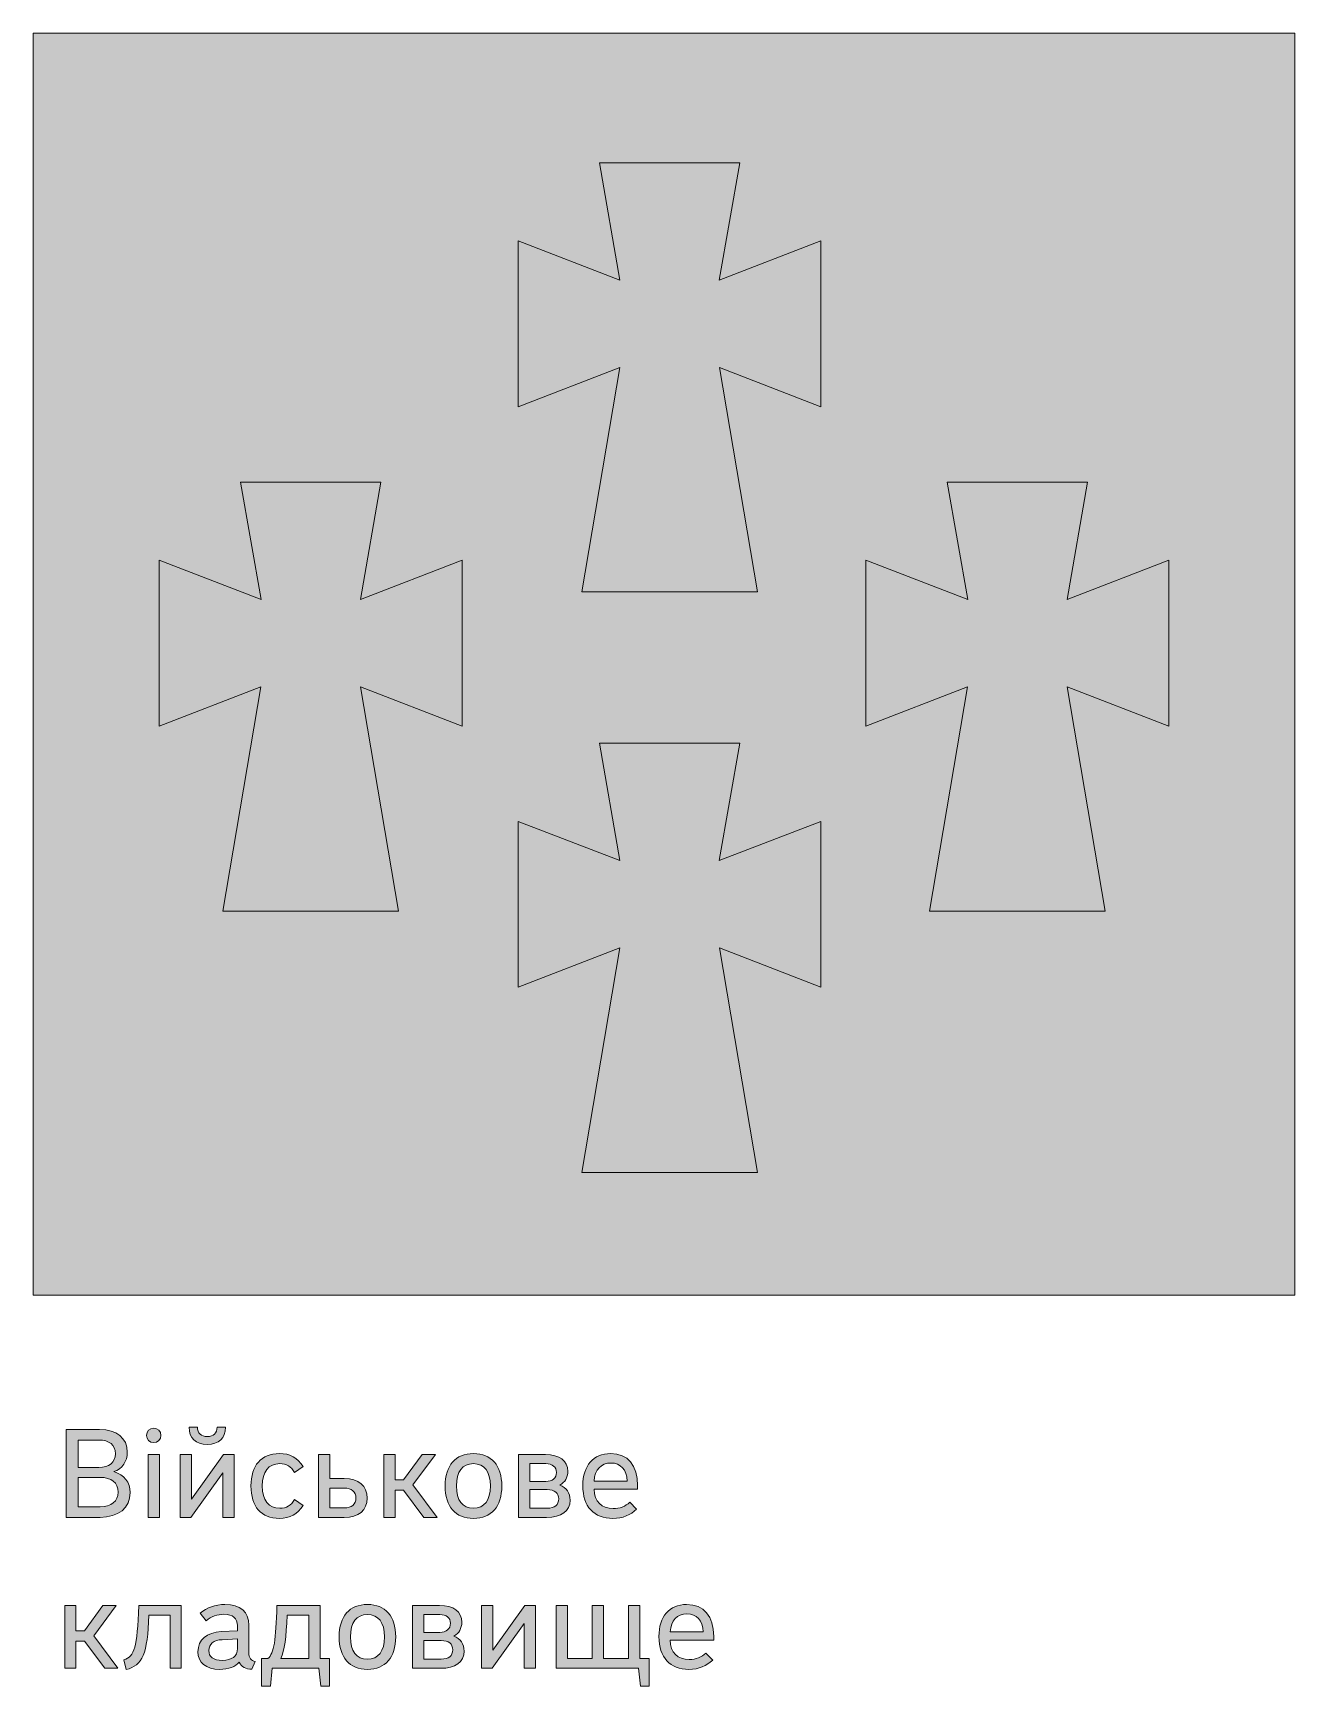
# Model space of a CAD drawing. Header units: millimetres. Extents: x -1334 to 1514, y -1037 to 10.
# Drawn here: x -986.3 to -886.3, y -293 to -162 of the extents above; entities that cross this region are included whole.
import ezdxf

# ---------------------------------------------------------------- set-up
doc = ezdxf.new("R2010")
doc.units = ezdxf.units.MM
doc.header["$MEASUREMENT"] = 0
doc.layers.add('bg', color=7, linetype='Continuous', lineweight=0)
doc.layers.add('icons', color=7, linetype='Continuous', lineweight=0)

# ---------------------------------------------------------------- blocks, each defined once
blk = doc.blocks.new('Block_20')
at = {"layer": 'icons', "true_color": 0x231f20, "transparency": 33554687}
h = blk.add_hatch(color=250, dxfattribs=at)
h.dxf.hatch_style = 2
edge = h.paths.add_edge_path()
edge.add_spline(control_points=[(-980.99, -276.45), (-980.99, -276.45), (-982.73, -276.45), (-982.73, -276.45), (-982.73, -276.45), (-982.73, -278.78), (-982.73, -278.78), (-982.73, -278.78), (-980.99, -278.78), (-980.99, -278.78), (-980.09, -278.78), (-979.56, -278.35), (-979.56, -277.61), (-979.56, -276.87), (-980.09, -276.45), (-980.99, -276.45)], knot_values=[0, 0, 0, 0, 1, 1, 1, 2, 2, 2, 3, 3, 3, 4, 4, 4, 5, 5, 5, 5], degree=3, periodic=0)
edge = h.paths.add_edge_path()
edge.add_spline(control_points=[(-981.09, -273.49), (-981.09, -273.49), (-982.73, -273.49), (-982.73, -273.49), (-982.73, -273.49), (-982.73, -275.66), (-982.73, -275.66), (-982.73, -275.66), (-981.09, -275.66), (-981.09, -275.66), (-980.26, -275.66), (-979.77, -275.26), (-979.77, -274.57), (-979.77, -273.88), (-980.26, -273.49), (-981.09, -273.49)], knot_values=[0, 0, 0, 0, 1, 1, 1, 2, 2, 2, 3, 3, 3, 4, 4, 4, 5, 5, 5, 5], degree=3, periodic=0)
edge = h.paths.add_edge_path()
edge.add_spline(control_points=[(-983.67, -279.62), (-983.67, -279.62), (-983.67, -272.65), (-983.67, -272.65), (-983.67, -272.65), (-981.02, -272.65), (-981.02, -272.65), (-979.68, -272.65), (-978.83, -273.34), (-978.83, -274.44), (-978.83, -275.19), (-979.23, -275.77), (-979.89, -275.99), (-979.07, -276.25), (-978.6, -276.84), (-978.6, -277.66), (-978.6, -278.86), (-979.53, -279.62), (-980.99, -279.62), (-980.99, -279.62), (-983.67, -279.62), (-983.67, -279.62)], knot_values=[0, 0, 0, 0, 1, 1, 1, 2, 2, 2, 3, 3, 3, 4, 4, 4, 5, 5, 5, 6, 6, 6, 7, 7, 7, 7], degree=3, periodic=0)
h = blk.add_hatch(color=250, dxfattribs=at)
h.dxf.hatch_style = 2
edge = h.paths.add_edge_path()
edge.add_spline(control_points=[(-976.28, -279.62), (-976.28, -279.62), (-977.18, -279.62), (-977.18, -279.62), (-977.18, -279.62), (-977.18, -274.64), (-977.18, -274.64), (-977.18, -274.64), (-976.28, -274.64), (-976.28, -274.64), (-976.28, -274.64), (-976.28, -279.62), (-976.28, -279.62)], knot_values=[0, 0, 0, 0, 1, 1, 1, 2, 2, 2, 3, 3, 3, 4, 4, 4, 4], degree=3, periodic=0)
edge = h.paths.add_edge_path()
edge.add_spline(control_points=[(-976.73, -272.55), (-976.4, -272.55), (-976.16, -272.79), (-976.16, -273.12), (-976.16, -273.44), (-976.4, -273.69), (-976.73, -273.69), (-977.06, -273.69), (-977.31, -273.44), (-977.31, -273.12), (-977.31, -272.79), (-977.06, -272.55), (-976.73, -272.55)], knot_values=[0, 0, 0, 0, 1, 1, 1, 2, 2, 2, 3, 3, 3, 4, 4, 4, 4], degree=3, periodic=0)
h = blk.add_hatch(color=250, dxfattribs=at)
h.dxf.hatch_style = 2
edge = h.paths.add_edge_path()
edge.add_spline(control_points=[(-973.93, -272.47), (-973.93, -272.47), (-973.27, -272.47), (-973.27, -272.47), (-973.26, -272.95), (-972.98, -273.21), (-972.49, -273.21), (-971.99, -273.21), (-971.73, -272.95), (-971.71, -272.47), (-971.71, -272.47), (-971.05, -272.47), (-971.05, -272.47), (-971.05, -273.34), (-971.58, -273.84), (-972.49, -273.84), (-973.41, -273.84), (-973.93, -273.34), (-973.93, -272.47)], knot_values=[0, 0, 0, 0, 1, 1, 1, 2, 2, 2, 3, 3, 3, 4, 4, 4, 5, 5, 5, 6, 6, 6, 6], degree=3, periodic=0)
edge = h.paths.add_edge_path()
edge.add_spline(control_points=[(-971.2, -274.64), (-971.2, -274.64), (-970.35, -274.64), (-970.35, -274.64), (-970.35, -274.64), (-970.35, -279.62), (-970.35, -279.62), (-970.35, -279.62), (-971.25, -279.62), (-971.25, -279.62), (-971.25, -279.62), (-971.25, -276.08), (-971.25, -276.08), (-971.25, -276.08), (-973.79, -279.62), (-973.79, -279.62), (-973.79, -279.62), (-974.63, -279.62), (-974.63, -279.62), (-974.63, -279.62), (-974.63, -274.64), (-974.63, -274.64), (-974.63, -274.64), (-973.74, -274.64), (-973.74, -274.64), (-973.74, -274.64), (-973.74, -278.18), (-973.74, -278.18), (-973.74, -278.18), (-971.2, -274.64), (-971.2, -274.64)], knot_values=[0, 0, 0, 0, 1, 1, 1, 2, 2, 2, 3, 3, 3, 4, 4, 4, 5, 5, 5, 6, 6, 6, 7, 7, 7, 8, 8, 8, 9, 9, 9, 10, 10, 10, 10], degree=3, periodic=0)
h = blk.add_hatch(color=250, dxfattribs=at)
h.dxf.hatch_style = 2
edge = h.paths.add_edge_path()
edge.add_spline(control_points=[(-968.14, -277.13), (-968.14, -278.26), (-967.62, -278.9), (-966.74, -278.9), (-966.22, -278.9), (-965.86, -278.68), (-965.57, -278.2), (-965.57, -278.2), (-964.9, -278.67), (-964.9, -278.67), (-965.34, -279.36), (-965.94, -279.7), (-966.78, -279.7), (-968.22, -279.7), (-969.03, -278.76), (-969.03, -277.13), (-969.03, -275.5), (-968.21, -274.56), (-966.78, -274.56), (-965.95, -274.56), (-965.34, -274.89), (-964.9, -275.59), (-964.9, -275.59), (-965.57, -276.07), (-965.57, -276.07), (-965.85, -275.59), (-966.22, -275.36), (-966.74, -275.36), (-967.63, -275.36), (-968.14, -276.01), (-968.14, -277.13)], knot_values=[0, 0, 0, 0, 1, 1, 1, 2, 2, 2, 3, 3, 3, 4, 4, 4, 5, 5, 5, 6, 6, 6, 7, 7, 7, 8, 8, 8, 9, 9, 9, 10, 10, 10, 10], degree=3, periodic=0)
h = blk.add_hatch(color=250, dxfattribs=at)
h.dxf.hatch_style = 2
edge = h.paths.add_edge_path()
edge.add_spline(control_points=[(-961.64, -278.87), (-961.04, -278.87), (-960.71, -278.59), (-960.71, -278.09), (-960.71, -277.59), (-961.04, -277.3), (-961.64, -277.3), (-961.64, -277.3), (-962.78, -277.3), (-962.78, -277.3), (-962.78, -277.3), (-962.78, -278.87), (-962.78, -278.87), (-962.78, -278.87), (-961.64, -278.87), (-961.64, -278.87)], knot_values=[0, 0, 0, 0, 1, 1, 1, 2, 2, 2, 3, 3, 3, 4, 4, 4, 5, 5, 5, 5], degree=3, periodic=0)
edge = h.paths.add_edge_path()
edge.add_spline(control_points=[(-959.82, -278.09), (-959.82, -279.06), (-960.48, -279.62), (-961.64, -279.62), (-961.64, -279.62), (-963.67, -279.62), (-963.67, -279.62), (-963.67, -279.62), (-963.67, -274.64), (-963.67, -274.64), (-963.67, -274.64), (-962.78, -274.64), (-962.78, -274.64), (-962.78, -274.64), (-962.78, -276.55), (-962.78, -276.55), (-962.78, -276.55), (-961.64, -276.55), (-961.64, -276.55), (-960.48, -276.55), (-959.82, -277.11), (-959.82, -278.09)], knot_values=[0, 0, 0, 0, 1, 1, 1, 2, 2, 2, 3, 3, 3, 4, 4, 4, 5, 5, 5, 6, 6, 6, 7, 7, 7, 7], degree=3, periodic=0)
h = blk.add_hatch(color=250, dxfattribs=at)
h.dxf.hatch_style = 2
edge = h.paths.add_edge_path()
edge.add_spline(control_points=[(-957.6, -277.46), (-957.6, -277.46), (-957.6, -279.62), (-957.6, -279.62), (-957.6, -279.62), (-958.49, -279.62), (-958.49, -279.62), (-958.49, -279.62), (-958.49, -274.64), (-958.49, -274.64), (-958.49, -274.64), (-957.6, -274.64), (-957.6, -274.64), (-957.6, -274.64), (-957.6, -276.64), (-957.6, -276.64), (-957.6, -276.64), (-956.93, -276.64), (-956.93, -276.64), (-956.93, -276.64), (-955.46, -274.64), (-955.46, -274.64), (-955.46, -274.64), (-954.41, -274.64), (-954.41, -274.64), (-954.41, -274.64), (-956.19, -277.05), (-956.19, -277.05), (-956.19, -277.05), (-954.27, -279.62), (-954.27, -279.62), (-954.27, -279.62), (-955.32, -279.62), (-955.32, -279.62), (-955.32, -279.62), (-956.93, -277.46), (-956.93, -277.46), (-956.93, -277.46), (-957.6, -277.46), (-957.6, -277.46)], knot_values=[0, 0, 0, 0, 1, 1, 1, 2, 2, 2, 3, 3, 3, 4, 4, 4, 5, 5, 5, 6, 6, 6, 7, 7, 7, 8, 8, 8, 9, 9, 9, 10, 10, 10, 11, 11, 11, 12, 12, 12, 13, 13, 13, 13], degree=3, periodic=0)
h = blk.add_hatch(color=250, dxfattribs=at)
h.dxf.hatch_style = 2
edge = h.paths.add_edge_path()
edge.add_spline(control_points=[(-951.4, -278.89), (-950.53, -278.89), (-950.05, -278.28), (-950.05, -277.13), (-950.05, -275.98), (-950.53, -275.36), (-951.4, -275.36), (-952.26, -275.36), (-952.74, -275.98), (-952.74, -277.13), (-952.74, -278.28), (-952.26, -278.89), (-951.4, -278.89)], knot_values=[0, 0, 0, 0, 1, 1, 1, 2, 2, 2, 3, 3, 3, 4, 4, 4, 4], degree=3, periodic=0)
edge = h.paths.add_edge_path()
edge.add_spline(control_points=[(-951.4, -279.7), (-952.82, -279.7), (-953.64, -278.77), (-953.64, -277.13), (-953.64, -275.5), (-952.82, -274.56), (-951.4, -274.56), (-949.97, -274.56), (-949.15, -275.5), (-949.15, -277.13), (-949.15, -278.77), (-949.97, -279.7), (-951.4, -279.7)], knot_values=[0, 0, 0, 0, 1, 1, 1, 2, 2, 2, 3, 3, 3, 4, 4, 4, 4], degree=3, periodic=0)
h = blk.add_hatch(color=250, dxfattribs=at)
h.dxf.hatch_style = 2
edge = h.paths.add_edge_path()
edge.add_spline(control_points=[(-945.55, -278.89), (-944.97, -278.89), (-944.64, -278.63), (-944.64, -278.15), (-944.64, -277.69), (-944.97, -277.42), (-945.55, -277.42), (-945.55, -277.42), (-946.93, -277.42), (-946.93, -277.42), (-946.93, -277.42), (-946.93, -278.89), (-946.93, -278.89), (-946.93, -278.89), (-945.55, -278.89), (-945.55, -278.89)], knot_values=[0, 0, 0, 0, 1, 1, 1, 2, 2, 2, 3, 3, 3, 4, 4, 4, 5, 5, 5, 5], degree=3, periodic=0)
edge = h.paths.add_edge_path()
edge.add_spline(control_points=[(-945.66, -276.77), (-945.13, -276.77), (-944.82, -276.5), (-944.82, -276.06), (-944.82, -275.63), (-945.13, -275.36), (-945.66, -275.36), (-945.66, -275.36), (-946.93, -275.36), (-946.93, -275.36), (-946.93, -275.36), (-946.93, -276.77), (-946.93, -276.77), (-946.93, -276.77), (-945.66, -276.77), (-945.66, -276.77)], knot_values=[0, 0, 0, 0, 1, 1, 1, 2, 2, 2, 3, 3, 3, 4, 4, 4, 5, 5, 5, 5], degree=3, periodic=0)
edge = h.paths.add_edge_path()
edge.add_spline(control_points=[(-943.92, -275.97), (-943.92, -276.46), (-944.14, -276.84), (-944.54, -277.06), (-944.02, -277.28), (-943.74, -277.69), (-943.74, -278.25), (-943.74, -279.12), (-944.41, -279.62), (-945.6, -279.62), (-945.6, -279.62), (-947.83, -279.62), (-947.83, -279.62), (-947.83, -279.62), (-947.83, -274.64), (-947.83, -274.64), (-947.83, -274.64), (-945.69, -274.64), (-945.69, -274.64), (-944.56, -274.64), (-943.92, -275.13), (-943.92, -275.97)], knot_values=[0, 0, 0, 0, 1, 1, 1, 2, 2, 2, 3, 3, 3, 4, 4, 4, 5, 5, 5, 6, 6, 6, 7, 7, 7, 7], degree=3, periodic=0)
h = blk.add_hatch(color=250, dxfattribs=at)
h.dxf.hatch_style = 2
edge = h.paths.add_edge_path()
edge.add_spline(control_points=[(-941.84, -276.74), (-941.84, -276.74), (-939.22, -276.74), (-939.22, -276.74), (-939.26, -275.83), (-939.73, -275.31), (-940.5, -275.31), (-941.29, -275.31), (-941.78, -275.83), (-941.84, -276.74)], knot_values=[0, 0, 0, 0, 1, 1, 1, 2, 2, 2, 3, 3, 3, 3], degree=3, periodic=0)
edge = h.paths.add_edge_path()
edge.add_spline(control_points=[(-942.73, -277.11), (-942.73, -275.52), (-941.91, -274.56), (-940.53, -274.56), (-939.16, -274.56), (-938.39, -275.49), (-938.39, -277.1), (-938.39, -277.1), (-938.39, -277.39), (-938.39, -277.39), (-938.39, -277.39), (-941.84, -277.39), (-941.84, -277.39), (-941.82, -278.38), (-941.25, -278.92), (-940.32, -278.92), (-939.81, -278.92), (-939.35, -278.76), (-939, -278.41), (-939, -278.41), (-938.47, -278.96), (-938.47, -278.96), (-938.96, -279.43), (-939.55, -279.7), (-940.35, -279.7), (-941.85, -279.7), (-942.73, -278.78), (-942.73, -277.11)], knot_values=[0, 0, 0, 0, 1, 1, 1, 2, 2, 2, 3, 3, 3, 4, 4, 4, 5, 5, 5, 6, 6, 6, 7, 7, 7, 8, 8, 8, 9, 9, 9, 9], degree=3, periodic=0)
h = blk.add_hatch(color=250, dxfattribs=at)
h.dxf.hatch_style = 2
edge = h.paths.add_edge_path()
edge.add_spline(control_points=[(-982.9, -289.42), (-982.9, -289.42), (-982.9, -291.58), (-982.9, -291.58), (-982.9, -291.58), (-983.79, -291.58), (-983.79, -291.58), (-983.79, -291.58), (-983.79, -286.6), (-983.79, -286.6), (-983.79, -286.6), (-982.9, -286.6), (-982.9, -286.6), (-982.9, -286.6), (-982.9, -288.6), (-982.9, -288.6), (-982.9, -288.6), (-982.23, -288.6), (-982.23, -288.6), (-982.23, -288.6), (-980.76, -286.6), (-980.76, -286.6), (-980.76, -286.6), (-979.71, -286.6), (-979.71, -286.6), (-979.71, -286.6), (-981.49, -289.01), (-981.49, -289.01), (-981.49, -289.01), (-979.57, -291.58), (-979.57, -291.58), (-979.57, -291.58), (-980.62, -291.58), (-980.62, -291.58), (-980.62, -291.58), (-982.23, -289.42), (-982.23, -289.42), (-982.23, -289.42), (-982.9, -289.42), (-982.9, -289.42)], knot_values=[0, 0, 0, 0, 1, 1, 1, 2, 2, 2, 3, 3, 3, 4, 4, 4, 5, 5, 5, 6, 6, 6, 7, 7, 7, 8, 8, 8, 9, 9, 9, 10, 10, 10, 11, 11, 11, 12, 12, 12, 13, 13, 13, 13], degree=3, periodic=0)
h = blk.add_hatch(color=250, dxfattribs=at)
h.dxf.hatch_style = 2
edge = h.paths.add_edge_path()
edge.add_spline(control_points=[(-979.11, -290.9), (-978.25, -290.64), (-978.05, -289.95), (-977.91, -286.6), (-977.91, -286.6), (-974.55, -286.6), (-974.55, -286.6), (-974.55, -286.6), (-974.55, -291.58), (-974.55, -291.58), (-974.55, -291.58), (-975.44, -291.58), (-975.44, -291.58), (-975.44, -291.58), (-975.44, -287.37), (-975.44, -287.37), (-975.44, -287.37), (-977.11, -287.37), (-977.11, -287.37), (-977.24, -290.45), (-977.61, -291.34), (-978.91, -291.68), (-978.91, -291.68), (-979.11, -290.9), (-979.11, -290.9)], knot_values=[0, 0, 0, 0, 1, 1, 1, 2, 2, 2, 3, 3, 3, 4, 4, 4, 5, 5, 5, 6, 6, 6, 7, 7, 7, 8, 8, 8, 8], degree=3, periodic=0)
h = blk.add_hatch(color=250, dxfattribs=at)
h.dxf.hatch_style = 2
edge = h.paths.add_edge_path()
edge.add_spline(control_points=[(-971.3, -289.31), (-971.98, -289.34), (-972.37, -289.66), (-972.37, -290.17), (-972.37, -290.67), (-972, -290.95), (-971.3, -290.95), (-970.54, -290.95), (-970.1, -290.62), (-970.1, -290.02), (-970.1, -290.02), (-970.1, -289.25), (-970.1, -289.25), (-970.1, -289.25), (-971.3, -289.31), (-971.3, -289.31)], knot_values=[0, 0, 0, 0, 1, 1, 1, 2, 2, 2, 3, 3, 3, 4, 4, 4, 5, 5, 5, 5], degree=3, periodic=0)
edge = h.paths.add_edge_path()
edge.add_spline(control_points=[(-973.05, -287.21), (-972.51, -286.76), (-971.86, -286.52), (-971.09, -286.52), (-969.86, -286.52), (-969.2, -287.1), (-969.2, -288.16), (-969.2, -288.16), (-969.2, -290.33), (-969.2, -290.33), (-969.2, -290.73), (-969.01, -290.99), (-968.69, -291.05), (-968.69, -291.05), (-968.95, -291.65), (-968.95, -291.65), (-969.44, -291.65), (-969.79, -291.45), (-969.97, -291.09), (-970.24, -291.44), (-970.82, -291.66), (-971.51, -291.66), (-972.61, -291.66), (-973.23, -291.13), (-973.23, -290.26), (-973.23, -289.32), (-972.54, -288.73), (-971.38, -288.67), (-971.38, -288.67), (-970.1, -288.6), (-970.1, -288.6), (-970.1, -288.6), (-970.1, -288.19), (-970.1, -288.19), (-970.1, -287.62), (-970.48, -287.3), (-971.17, -287.3), (-971.7, -287.3), (-972.19, -287.48), (-972.58, -287.81), (-972.58, -287.81), (-973.05, -287.21), (-973.05, -287.21)], knot_values=[0, 0, 0, 0, 1, 1, 1, 2, 2, 2, 3, 3, 3, 4, 4, 4, 5, 5, 5, 6, 6, 6, 7, 7, 7, 8, 8, 8, 9, 9, 9, 10, 10, 10, 11, 11, 11, 12, 12, 12, 13, 13, 13, 14, 14, 14, 14], degree=3, periodic=0)
h = blk.add_hatch(color=250, dxfattribs=at)
h.dxf.hatch_style = 2
edge = h.paths.add_edge_path()
edge.add_spline(control_points=[(-964.45, -290.8), (-964.45, -290.8), (-964.45, -287.37), (-964.45, -287.37), (-964.45, -287.37), (-966.17, -287.37), (-966.17, -287.37), (-966.23, -289.13), (-966.35, -290.18), (-966.67, -290.8), (-966.67, -290.8), (-964.45, -290.8), (-964.45, -290.8)], knot_values=[0, 0, 0, 0, 1, 1, 1, 2, 2, 2, 3, 3, 3, 4, 4, 4, 4], degree=3, periodic=0)
edge = h.paths.add_edge_path()
edge.add_spline(control_points=[(-968.19, -292.98), (-968.19, -292.98), (-968.19, -290.8), (-968.19, -290.8), (-968.19, -290.8), (-967.69, -290.8), (-967.69, -290.8), (-967.18, -290.38), (-967.06, -289.36), (-966.97, -286.6), (-966.97, -286.6), (-963.55, -286.6), (-963.55, -286.6), (-963.55, -286.6), (-963.55, -290.8), (-963.55, -290.8), (-963.55, -290.8), (-962.81, -290.8), (-962.81, -290.8), (-962.81, -290.8), (-962.81, -292.98), (-962.81, -292.98), (-962.81, -292.98), (-963.5, -292.98), (-963.5, -292.98), (-963.5, -292.98), (-963.65, -291.58), (-963.65, -291.58), (-963.65, -291.58), (-967.34, -291.58), (-967.34, -291.58), (-967.34, -291.58), (-967.49, -292.98), (-967.49, -292.98), (-967.49, -292.98), (-968.19, -292.98), (-968.19, -292.98)], knot_values=[0, 0, 0, 0, 1, 1, 1, 2, 2, 2, 3, 3, 3, 4, 4, 4, 5, 5, 5, 6, 6, 6, 7, 7, 7, 8, 8, 8, 9, 9, 9, 10, 10, 10, 11, 11, 11, 12, 12, 12, 12], degree=3, periodic=0)
h = blk.add_hatch(color=250, dxfattribs=at)
h.dxf.hatch_style = 2
edge = h.paths.add_edge_path()
edge.add_spline(control_points=[(-959.8, -290.85), (-958.93, -290.85), (-958.45, -290.24), (-958.45, -289.09), (-958.45, -287.93), (-958.93, -287.32), (-959.8, -287.32), (-960.66, -287.32), (-961.14, -287.93), (-961.14, -289.09), (-961.14, -290.24), (-960.66, -290.85), (-959.8, -290.85)], knot_values=[0, 0, 0, 0, 1, 1, 1, 2, 2, 2, 3, 3, 3, 4, 4, 4, 4], degree=3, periodic=0)
edge = h.paths.add_edge_path()
edge.add_spline(control_points=[(-959.8, -291.66), (-961.22, -291.66), (-962.04, -290.72), (-962.04, -289.09), (-962.04, -287.46), (-961.22, -286.52), (-959.8, -286.52), (-958.37, -286.52), (-957.56, -287.46), (-957.56, -289.09), (-957.56, -290.72), (-958.37, -291.66), (-959.8, -291.66)], knot_values=[0, 0, 0, 0, 1, 1, 1, 2, 2, 2, 3, 3, 3, 4, 4, 4, 4], degree=3, periodic=0)
h = blk.add_hatch(color=250, dxfattribs=at)
h.dxf.hatch_style = 2
edge = h.paths.add_edge_path()
edge.add_spline(control_points=[(-953.95, -290.85), (-953.37, -290.85), (-953.04, -290.58), (-953.04, -290.11), (-953.04, -289.65), (-953.37, -289.38), (-953.95, -289.38), (-953.95, -289.38), (-955.33, -289.38), (-955.33, -289.38), (-955.33, -289.38), (-955.33, -290.85), (-955.33, -290.85), (-955.33, -290.85), (-953.95, -290.85), (-953.95, -290.85)], knot_values=[0, 0, 0, 0, 1, 1, 1, 2, 2, 2, 3, 3, 3, 4, 4, 4, 5, 5, 5, 5], degree=3, periodic=0)
edge = h.paths.add_edge_path()
edge.add_spline(control_points=[(-954.06, -288.73), (-953.53, -288.73), (-953.22, -288.46), (-953.22, -288.01), (-953.22, -287.58), (-953.53, -287.32), (-954.06, -287.32), (-954.06, -287.32), (-955.33, -287.32), (-955.33, -287.32), (-955.33, -287.32), (-955.33, -288.73), (-955.33, -288.73), (-955.33, -288.73), (-954.06, -288.73), (-954.06, -288.73)], knot_values=[0, 0, 0, 0, 1, 1, 1, 2, 2, 2, 3, 3, 3, 4, 4, 4, 5, 5, 5, 5], degree=3, periodic=0)
edge = h.paths.add_edge_path()
edge.add_spline(control_points=[(-952.32, -287.92), (-952.32, -288.42), (-952.54, -288.8), (-952.94, -289.02), (-952.42, -289.24), (-952.14, -289.65), (-952.14, -290.21), (-952.14, -291.08), (-952.81, -291.58), (-954, -291.58), (-954, -291.58), (-956.23, -291.58), (-956.23, -291.58), (-956.23, -291.58), (-956.23, -286.6), (-956.23, -286.6), (-956.23, -286.6), (-954.09, -286.6), (-954.09, -286.6), (-952.96, -286.6), (-952.32, -287.09), (-952.32, -287.92)], knot_values=[0, 0, 0, 0, 1, 1, 1, 2, 2, 2, 3, 3, 3, 4, 4, 4, 5, 5, 5, 6, 6, 6, 7, 7, 7, 7], degree=3, periodic=0)
h = blk.add_hatch(color=250, dxfattribs=at)
h.dxf.hatch_style = 2
edge = h.paths.add_edge_path()
edge.add_spline(control_points=[(-947.33, -286.6), (-947.33, -286.6), (-946.48, -286.6), (-946.48, -286.6), (-946.48, -286.6), (-946.48, -291.58), (-946.48, -291.58), (-946.48, -291.58), (-947.38, -291.58), (-947.38, -291.58), (-947.38, -291.58), (-947.38, -288.03), (-947.38, -288.03), (-947.38, -288.03), (-949.92, -291.58), (-949.92, -291.58), (-949.92, -291.58), (-950.77, -291.58), (-950.77, -291.58), (-950.77, -291.58), (-950.77, -286.6), (-950.77, -286.6), (-950.77, -286.6), (-949.87, -286.6), (-949.87, -286.6), (-949.87, -286.6), (-949.87, -290.14), (-949.87, -290.14), (-949.87, -290.14), (-947.33, -286.6), (-947.33, -286.6)], knot_values=[0, 0, 0, 0, 1, 1, 1, 2, 2, 2, 3, 3, 3, 4, 4, 4, 5, 5, 5, 6, 6, 6, 7, 7, 7, 8, 8, 8, 9, 9, 9, 10, 10, 10, 10], degree=3, periodic=0)
h = blk.add_hatch(color=250, dxfattribs=at)
h.dxf.hatch_style = 2
edge = h.paths.add_edge_path()
edge.add_spline(control_points=[(-937.47, -290.8), (-937.47, -290.8), (-937.47, -292.98), (-937.47, -292.98), (-937.47, -292.98), (-938.16, -292.98), (-938.16, -292.98), (-938.16, -292.98), (-938.31, -291.58), (-938.31, -291.58), (-938.31, -291.58), (-944.84, -291.58), (-944.84, -291.58), (-944.84, -291.58), (-944.84, -286.6), (-944.84, -286.6), (-944.84, -286.6), (-943.94, -286.6), (-943.94, -286.6), (-943.94, -286.6), (-943.94, -290.8), (-943.94, -290.8), (-943.94, -290.8), (-941.98, -290.8), (-941.98, -290.8), (-941.98, -290.8), (-941.98, -286.6), (-941.98, -286.6), (-941.98, -286.6), (-941.08, -286.6), (-941.08, -286.6), (-941.08, -286.6), (-941.08, -290.8), (-941.08, -290.8), (-941.08, -290.8), (-939.11, -290.8), (-939.11, -290.8), (-939.11, -290.8), (-939.11, -286.6), (-939.11, -286.6), (-939.11, -286.6), (-938.21, -286.6), (-938.21, -286.6), (-938.21, -286.6), (-938.21, -290.8), (-938.21, -290.8), (-938.21, -290.8), (-937.47, -290.8), (-937.47, -290.8)], knot_values=[0, 0, 0, 0, 1, 1, 1, 2, 2, 2, 3, 3, 3, 4, 4, 4, 5, 5, 5, 6, 6, 6, 7, 7, 7, 8, 8, 8, 9, 9, 9, 10, 10, 10, 11, 11, 11, 12, 12, 12, 13, 13, 13, 14, 14, 14, 15, 15, 15, 16, 16, 16, 16], degree=3, periodic=0)
h = blk.add_hatch(color=250, dxfattribs=at)
h.dxf.hatch_style = 2
edge = h.paths.add_edge_path()
edge.add_spline(control_points=[(-935.81, -288.7), (-935.81, -288.7), (-933.19, -288.7), (-933.19, -288.7), (-933.23, -287.78), (-933.7, -287.27), (-934.48, -287.27), (-935.26, -287.27), (-935.75, -287.78), (-935.81, -288.7)], knot_values=[0, 0, 0, 0, 1, 1, 1, 2, 2, 2, 3, 3, 3, 3], degree=3, periodic=0)
edge = h.paths.add_edge_path()
edge.add_spline(control_points=[(-936.7, -289.07), (-936.7, -287.48), (-935.88, -286.52), (-934.51, -286.52), (-933.13, -286.52), (-932.36, -287.45), (-932.36, -289.06), (-932.36, -289.06), (-932.36, -289.35), (-932.36, -289.35), (-932.36, -289.35), (-935.81, -289.35), (-935.81, -289.35), (-935.79, -290.34), (-935.22, -290.88), (-934.29, -290.88), (-933.78, -290.88), (-933.32, -290.71), (-932.97, -290.37), (-932.97, -290.37), (-932.44, -290.92), (-932.44, -290.92), (-932.93, -291.39), (-933.52, -291.66), (-934.32, -291.66), (-935.82, -291.66), (-936.7, -290.73), (-936.7, -289.07)], knot_values=[0, 0, 0, 0, 1, 1, 1, 2, 2, 2, 3, 3, 3, 4, 4, 4, 5, 5, 5, 6, 6, 6, 7, 7, 7, 8, 8, 8, 9, 9, 9, 9], degree=3, periodic=0)
at = {"layer": 'icons'}
for points, knots in [([(-983.67, -279.62), (-983.67, -279.62), (-983.67, -272.65), (-983.67, -272.65), (-983.67, -272.65), (-981.02, -272.65), (-981.02, -272.65), (-979.68, -272.65), (-978.83, -273.34), (-978.83, -274.44), (-978.83, -275.19), (-979.23, -275.77), (-979.89, -275.99), (-979.07, -276.25), (-978.6, -276.84), (-978.6, -277.66), (-978.6, -278.86), (-979.53, -279.62), (-980.99, -279.62), (-980.99, -279.62), (-983.67, -279.62), (-983.67, -279.62)], [0, 0, 0, 0, 1, 1, 1, 2, 2, 2, 3, 3, 3, 4, 4, 4, 5, 5, 5, 6, 6, 6, 7, 7, 7, 7]), ([(-981.09, -273.49), (-981.09, -273.49), (-982.73, -273.49), (-982.73, -273.49), (-982.73, -273.49), (-982.73, -275.66), (-982.73, -275.66), (-982.73, -275.66), (-981.09, -275.66), (-981.09, -275.66), (-980.26, -275.66), (-979.77, -275.26), (-979.77, -274.57), (-979.77, -273.88), (-980.26, -273.49), (-981.09, -273.49)], [0, 0, 0, 0, 1, 1, 1, 2, 2, 2, 3, 3, 3, 4, 4, 4, 5, 5, 5, 5]), ([(-976.73, -272.55), (-976.4, -272.55), (-976.16, -272.79), (-976.16, -273.12), (-976.16, -273.44), (-976.4, -273.69), (-976.73, -273.69), (-977.06, -273.69), (-977.31, -273.44), (-977.31, -273.12), (-977.31, -272.79), (-977.06, -272.55), (-976.73, -272.55)], [0, 0, 0, 0, 1, 1, 1, 2, 2, 2, 3, 3, 3, 4, 4, 4, 4]), ([(-973.93, -272.47), (-973.93, -272.47), (-973.27, -272.47), (-973.27, -272.47), (-973.26, -272.95), (-972.98, -273.21), (-972.49, -273.21), (-971.99, -273.21), (-971.73, -272.95), (-971.71, -272.47), (-971.71, -272.47), (-971.05, -272.47), (-971.05, -272.47), (-971.05, -273.34), (-971.58, -273.84), (-972.49, -273.84), (-973.41, -273.84), (-973.93, -273.34), (-973.93, -272.47)], [0, 0, 0, 0, 1, 1, 1, 2, 2, 2, 3, 3, 3, 4, 4, 4, 5, 5, 5, 6, 6, 6, 6]), ([(-976.28, -279.62), (-976.28, -279.62), (-977.18, -279.62), (-977.18, -279.62), (-977.18, -279.62), (-977.18, -274.64), (-977.18, -274.64), (-977.18, -274.64), (-976.28, -274.64), (-976.28, -274.64), (-976.28, -274.64), (-976.28, -279.62), (-976.28, -279.62)], [0, 0, 0, 0, 1, 1, 1, 2, 2, 2, 3, 3, 3, 4, 4, 4, 4]), ([(-971.2, -274.64), (-971.2, -274.64), (-970.35, -274.64), (-970.35, -274.64), (-970.35, -274.64), (-970.35, -279.62), (-970.35, -279.62), (-970.35, -279.62), (-971.25, -279.62), (-971.25, -279.62), (-971.25, -279.62), (-971.25, -276.08), (-971.25, -276.08), (-971.25, -276.08), (-973.79, -279.62), (-973.79, -279.62), (-973.79, -279.62), (-974.63, -279.62), (-974.63, -279.62), (-974.63, -279.62), (-974.63, -274.64), (-974.63, -274.64), (-974.63, -274.64), (-973.74, -274.64), (-973.74, -274.64), (-973.74, -274.64), (-973.74, -278.18), (-973.74, -278.18), (-973.74, -278.18), (-971.2, -274.64), (-971.2, -274.64)], [0, 0, 0, 0, 1, 1, 1, 2, 2, 2, 3, 3, 3, 4, 4, 4, 5, 5, 5, 6, 6, 6, 7, 7, 7, 8, 8, 8, 9, 9, 9, 10, 10, 10, 10]), ([(-968.14, -277.13), (-968.14, -278.26), (-967.62, -278.9), (-966.74, -278.9), (-966.22, -278.9), (-965.86, -278.68), (-965.57, -278.2), (-965.57, -278.2), (-964.9, -278.67), (-964.9, -278.67), (-965.34, -279.36), (-965.94, -279.7), (-966.78, -279.7), (-968.22, -279.7), (-969.03, -278.76), (-969.03, -277.13), (-969.03, -275.5), (-968.21, -274.56), (-966.78, -274.56), (-965.95, -274.56), (-965.34, -274.89), (-964.9, -275.59), (-964.9, -275.59), (-965.57, -276.07), (-965.57, -276.07), (-965.85, -275.59), (-966.22, -275.36), (-966.74, -275.36), (-967.63, -275.36), (-968.14, -276.01), (-968.14, -277.13)], [0, 0, 0, 0, 1, 1, 1, 2, 2, 2, 3, 3, 3, 4, 4, 4, 5, 5, 5, 6, 6, 6, 7, 7, 7, 8, 8, 8, 9, 9, 9, 10, 10, 10, 10]), ([(-959.82, -278.09), (-959.82, -279.06), (-960.48, -279.62), (-961.64, -279.62), (-961.64, -279.62), (-963.67, -279.62), (-963.67, -279.62), (-963.67, -279.62), (-963.67, -274.64), (-963.67, -274.64), (-963.67, -274.64), (-962.78, -274.64), (-962.78, -274.64), (-962.78, -274.64), (-962.78, -276.55), (-962.78, -276.55), (-962.78, -276.55), (-961.64, -276.55), (-961.64, -276.55), (-960.48, -276.55), (-959.82, -277.11), (-959.82, -278.09)], [0, 0, 0, 0, 1, 1, 1, 2, 2, 2, 3, 3, 3, 4, 4, 4, 5, 5, 5, 6, 6, 6, 7, 7, 7, 7]), ([(-957.6, -277.46), (-957.6, -277.46), (-957.6, -279.62), (-957.6, -279.62), (-957.6, -279.62), (-958.49, -279.62), (-958.49, -279.62), (-958.49, -279.62), (-958.49, -274.64), (-958.49, -274.64), (-958.49, -274.64), (-957.6, -274.64), (-957.6, -274.64), (-957.6, -274.64), (-957.6, -276.64), (-957.6, -276.64), (-957.6, -276.64), (-956.93, -276.64), (-956.93, -276.64), (-956.93, -276.64), (-955.46, -274.64), (-955.46, -274.64), (-955.46, -274.64), (-954.41, -274.64), (-954.41, -274.64), (-954.41, -274.64), (-956.19, -277.05), (-956.19, -277.05), (-956.19, -277.05), (-954.27, -279.62), (-954.27, -279.62), (-954.27, -279.62), (-955.32, -279.62), (-955.32, -279.62), (-955.32, -279.62), (-956.93, -277.46), (-956.93, -277.46), (-956.93, -277.46), (-957.6, -277.46), (-957.6, -277.46)], [0, 0, 0, 0, 1, 1, 1, 2, 2, 2, 3, 3, 3, 4, 4, 4, 5, 5, 5, 6, 6, 6, 7, 7, 7, 8, 8, 8, 9, 9, 9, 10, 10, 10, 11, 11, 11, 12, 12, 12, 13, 13, 13, 13]), ([(-951.4, -279.7), (-952.82, -279.7), (-953.64, -278.77), (-953.64, -277.13), (-953.64, -275.5), (-952.82, -274.56), (-951.4, -274.56), (-949.97, -274.56), (-949.15, -275.5), (-949.15, -277.13), (-949.15, -278.77), (-949.97, -279.7), (-951.4, -279.7)], [0, 0, 0, 0, 1, 1, 1, 2, 2, 2, 3, 3, 3, 4, 4, 4, 4]), ([(-943.92, -275.97), (-943.92, -276.46), (-944.14, -276.84), (-944.54, -277.06), (-944.02, -277.28), (-943.74, -277.69), (-943.74, -278.25), (-943.74, -279.12), (-944.41, -279.62), (-945.6, -279.62), (-945.6, -279.62), (-947.83, -279.62), (-947.83, -279.62), (-947.83, -279.62), (-947.83, -274.64), (-947.83, -274.64), (-947.83, -274.64), (-945.69, -274.64), (-945.69, -274.64), (-944.56, -274.64), (-943.92, -275.13), (-943.92, -275.97)], [0, 0, 0, 0, 1, 1, 1, 2, 2, 2, 3, 3, 3, 4, 4, 4, 5, 5, 5, 6, 6, 6, 7, 7, 7, 7]), ([(-942.73, -277.11), (-942.73, -275.52), (-941.91, -274.56), (-940.53, -274.56), (-939.16, -274.56), (-938.39, -275.49), (-938.39, -277.1), (-938.39, -277.1), (-938.39, -277.39), (-938.39, -277.39), (-938.39, -277.39), (-941.84, -277.39), (-941.84, -277.39), (-941.82, -278.38), (-941.25, -278.92), (-940.32, -278.92), (-939.81, -278.92), (-939.35, -278.76), (-939, -278.41), (-939, -278.41), (-938.47, -278.96), (-938.47, -278.96), (-938.96, -279.43), (-939.55, -279.7), (-940.35, -279.7), (-941.85, -279.7), (-942.73, -278.78), (-942.73, -277.11)], [0, 0, 0, 0, 1, 1, 1, 2, 2, 2, 3, 3, 3, 4, 4, 4, 5, 5, 5, 6, 6, 6, 7, 7, 7, 8, 8, 8, 9, 9, 9, 9]), ([(-951.4, -278.89), (-950.53, -278.89), (-950.05, -278.28), (-950.05, -277.13), (-950.05, -275.98), (-950.53, -275.36), (-951.4, -275.36), (-952.26, -275.36), (-952.74, -275.98), (-952.74, -277.13), (-952.74, -278.28), (-952.26, -278.89), (-951.4, -278.89)], [0, 0, 0, 0, 1, 1, 1, 2, 2, 2, 3, 3, 3, 4, 4, 4, 4]), ([(-945.66, -276.77), (-945.13, -276.77), (-944.82, -276.5), (-944.82, -276.06), (-944.82, -275.63), (-945.13, -275.36), (-945.66, -275.36), (-945.66, -275.36), (-946.93, -275.36), (-946.93, -275.36), (-946.93, -275.36), (-946.93, -276.77), (-946.93, -276.77), (-946.93, -276.77), (-945.66, -276.77), (-945.66, -276.77)], [0, 0, 0, 0, 1, 1, 1, 2, 2, 2, 3, 3, 3, 4, 4, 4, 5, 5, 5, 5]), ([(-941.84, -276.74), (-941.84, -276.74), (-939.22, -276.74), (-939.22, -276.74), (-939.26, -275.83), (-939.73, -275.31), (-940.5, -275.31), (-941.29, -275.31), (-941.78, -275.83), (-941.84, -276.74)], [0, 0, 0, 0, 1, 1, 1, 2, 2, 2, 3, 3, 3, 3]), ([(-980.99, -276.45), (-980.99, -276.45), (-982.73, -276.45), (-982.73, -276.45), (-982.73, -276.45), (-982.73, -278.78), (-982.73, -278.78), (-982.73, -278.78), (-980.99, -278.78), (-980.99, -278.78), (-980.09, -278.78), (-979.56, -278.35), (-979.56, -277.61), (-979.56, -276.87), (-980.09, -276.45), (-980.99, -276.45)], [0, 0, 0, 0, 1, 1, 1, 2, 2, 2, 3, 3, 3, 4, 4, 4, 5, 5, 5, 5]), ([(-961.64, -278.87), (-961.04, -278.87), (-960.71, -278.59), (-960.71, -278.09), (-960.71, -277.59), (-961.04, -277.3), (-961.64, -277.3), (-961.64, -277.3), (-962.78, -277.3), (-962.78, -277.3), (-962.78, -277.3), (-962.78, -278.87), (-962.78, -278.87), (-962.78, -278.87), (-961.64, -278.87), (-961.64, -278.87)], [0, 0, 0, 0, 1, 1, 1, 2, 2, 2, 3, 3, 3, 4, 4, 4, 5, 5, 5, 5]), ([(-945.55, -278.89), (-944.97, -278.89), (-944.64, -278.63), (-944.64, -278.15), (-944.64, -277.69), (-944.97, -277.42), (-945.55, -277.42), (-945.55, -277.42), (-946.93, -277.42), (-946.93, -277.42), (-946.93, -277.42), (-946.93, -278.89), (-946.93, -278.89), (-946.93, -278.89), (-945.55, -278.89), (-945.55, -278.89)], [0, 0, 0, 0, 1, 1, 1, 2, 2, 2, 3, 3, 3, 4, 4, 4, 5, 5, 5, 5]), ([(-982.9, -289.42), (-982.9, -289.42), (-982.9, -291.58), (-982.9, -291.58), (-982.9, -291.58), (-983.79, -291.58), (-983.79, -291.58), (-983.79, -291.58), (-983.79, -286.6), (-983.79, -286.6), (-983.79, -286.6), (-982.9, -286.6), (-982.9, -286.6), (-982.9, -286.6), (-982.9, -288.6), (-982.9, -288.6), (-982.9, -288.6), (-982.23, -288.6), (-982.23, -288.6), (-982.23, -288.6), (-980.76, -286.6), (-980.76, -286.6), (-980.76, -286.6), (-979.71, -286.6), (-979.71, -286.6), (-979.71, -286.6), (-981.49, -289.01), (-981.49, -289.01), (-981.49, -289.01), (-979.57, -291.58), (-979.57, -291.58), (-979.57, -291.58), (-980.62, -291.58), (-980.62, -291.58), (-980.62, -291.58), (-982.23, -289.42), (-982.23, -289.42), (-982.23, -289.42), (-982.9, -289.42), (-982.9, -289.42)], [0, 0, 0, 0, 1, 1, 1, 2, 2, 2, 3, 3, 3, 4, 4, 4, 5, 5, 5, 6, 6, 6, 7, 7, 7, 8, 8, 8, 9, 9, 9, 10, 10, 10, 11, 11, 11, 12, 12, 12, 13, 13, 13, 13]), ([(-979.11, -290.9), (-978.25, -290.64), (-978.05, -289.95), (-977.91, -286.6), (-977.91, -286.6), (-974.55, -286.6), (-974.55, -286.6), (-974.55, -286.6), (-974.55, -291.58), (-974.55, -291.58), (-974.55, -291.58), (-975.44, -291.58), (-975.44, -291.58), (-975.44, -291.58), (-975.44, -287.37), (-975.44, -287.37), (-975.44, -287.37), (-977.11, -287.37), (-977.11, -287.37), (-977.24, -290.45), (-977.61, -291.34), (-978.91, -291.68), (-978.91, -291.68), (-979.11, -290.9), (-979.11, -290.9)], [0, 0, 0, 0, 1, 1, 1, 2, 2, 2, 3, 3, 3, 4, 4, 4, 5, 5, 5, 6, 6, 6, 7, 7, 7, 8, 8, 8, 8]), ([(-973.05, -287.21), (-972.51, -286.76), (-971.86, -286.52), (-971.09, -286.52), (-969.86, -286.52), (-969.2, -287.1), (-969.2, -288.16), (-969.2, -288.16), (-969.2, -290.33), (-969.2, -290.33), (-969.2, -290.73), (-969.01, -290.99), (-968.69, -291.05), (-968.69, -291.05), (-968.95, -291.65), (-968.95, -291.65), (-969.44, -291.65), (-969.79, -291.45), (-969.97, -291.09), (-970.24, -291.44), (-970.82, -291.66), (-971.51, -291.66), (-972.61, -291.66), (-973.23, -291.13), (-973.23, -290.26), (-973.23, -289.32), (-972.54, -288.73), (-971.38, -288.67), (-971.38, -288.67), (-970.1, -288.6), (-970.1, -288.6), (-970.1, -288.6), (-970.1, -288.19), (-970.1, -288.19), (-970.1, -287.62), (-970.48, -287.3), (-971.17, -287.3), (-971.7, -287.3), (-972.19, -287.48), (-972.58, -287.81), (-972.58, -287.81), (-973.05, -287.21), (-973.05, -287.21)], [0, 0, 0, 0, 1, 1, 1, 2, 2, 2, 3, 3, 3, 4, 4, 4, 5, 5, 5, 6, 6, 6, 7, 7, 7, 8, 8, 8, 9, 9, 9, 10, 10, 10, 11, 11, 11, 12, 12, 12, 13, 13, 13, 14, 14, 14, 14]), ([(-968.19, -292.98), (-968.19, -292.98), (-968.19, -290.8), (-968.19, -290.8), (-968.19, -290.8), (-967.69, -290.8), (-967.69, -290.8), (-967.18, -290.38), (-967.06, -289.36), (-966.97, -286.6), (-966.97, -286.6), (-963.55, -286.6), (-963.55, -286.6), (-963.55, -286.6), (-963.55, -290.8), (-963.55, -290.8), (-963.55, -290.8), (-962.81, -290.8), (-962.81, -290.8), (-962.81, -290.8), (-962.81, -292.98), (-962.81, -292.98), (-962.81, -292.98), (-963.5, -292.98), (-963.5, -292.98), (-963.5, -292.98), (-963.65, -291.58), (-963.65, -291.58), (-963.65, -291.58), (-967.34, -291.58), (-967.34, -291.58), (-967.34, -291.58), (-967.49, -292.98), (-967.49, -292.98), (-967.49, -292.98), (-968.19, -292.98), (-968.19, -292.98)], [0, 0, 0, 0, 1, 1, 1, 2, 2, 2, 3, 3, 3, 4, 4, 4, 5, 5, 5, 6, 6, 6, 7, 7, 7, 8, 8, 8, 9, 9, 9, 10, 10, 10, 11, 11, 11, 12, 12, 12, 12]), ([(-959.8, -291.66), (-961.22, -291.66), (-962.04, -290.72), (-962.04, -289.09), (-962.04, -287.46), (-961.22, -286.52), (-959.8, -286.52), (-958.37, -286.52), (-957.56, -287.46), (-957.56, -289.09), (-957.56, -290.72), (-958.37, -291.66), (-959.8, -291.66)], [0, 0, 0, 0, 1, 1, 1, 2, 2, 2, 3, 3, 3, 4, 4, 4, 4]), ([(-952.32, -287.92), (-952.32, -288.42), (-952.54, -288.8), (-952.94, -289.02), (-952.42, -289.24), (-952.14, -289.65), (-952.14, -290.21), (-952.14, -291.08), (-952.81, -291.58), (-954, -291.58), (-954, -291.58), (-956.23, -291.58), (-956.23, -291.58), (-956.23, -291.58), (-956.23, -286.6), (-956.23, -286.6), (-956.23, -286.6), (-954.09, -286.6), (-954.09, -286.6), (-952.96, -286.6), (-952.32, -287.09), (-952.32, -287.92)], [0, 0, 0, 0, 1, 1, 1, 2, 2, 2, 3, 3, 3, 4, 4, 4, 5, 5, 5, 6, 6, 6, 7, 7, 7, 7]), ([(-947.33, -286.6), (-947.33, -286.6), (-946.48, -286.6), (-946.48, -286.6), (-946.48, -286.6), (-946.48, -291.58), (-946.48, -291.58), (-946.48, -291.58), (-947.38, -291.58), (-947.38, -291.58), (-947.38, -291.58), (-947.38, -288.03), (-947.38, -288.03), (-947.38, -288.03), (-949.92, -291.58), (-949.92, -291.58), (-949.92, -291.58), (-950.77, -291.58), (-950.77, -291.58), (-950.77, -291.58), (-950.77, -286.6), (-950.77, -286.6), (-950.77, -286.6), (-949.87, -286.6), (-949.87, -286.6), (-949.87, -286.6), (-949.87, -290.14), (-949.87, -290.14), (-949.87, -290.14), (-947.33, -286.6), (-947.33, -286.6)], [0, 0, 0, 0, 1, 1, 1, 2, 2, 2, 3, 3, 3, 4, 4, 4, 5, 5, 5, 6, 6, 6, 7, 7, 7, 8, 8, 8, 9, 9, 9, 10, 10, 10, 10]), ([(-937.47, -290.8), (-937.47, -290.8), (-937.47, -292.98), (-937.47, -292.98), (-937.47, -292.98), (-938.16, -292.98), (-938.16, -292.98), (-938.16, -292.98), (-938.31, -291.58), (-938.31, -291.58), (-938.31, -291.58), (-944.84, -291.58), (-944.84, -291.58), (-944.84, -291.58), (-944.84, -286.6), (-944.84, -286.6), (-944.84, -286.6), (-943.94, -286.6), (-943.94, -286.6), (-943.94, -286.6), (-943.94, -290.8), (-943.94, -290.8), (-943.94, -290.8), (-941.98, -290.8), (-941.98, -290.8), (-941.98, -290.8), (-941.98, -286.6), (-941.98, -286.6), (-941.98, -286.6), (-941.08, -286.6), (-941.08, -286.6), (-941.08, -286.6), (-941.08, -290.8), (-941.08, -290.8), (-941.08, -290.8), (-939.11, -290.8), (-939.11, -290.8), (-939.11, -290.8), (-939.11, -286.6), (-939.11, -286.6), (-939.11, -286.6), (-938.21, -286.6), (-938.21, -286.6), (-938.21, -286.6), (-938.21, -290.8), (-938.21, -290.8), (-938.21, -290.8), (-937.47, -290.8), (-937.47, -290.8)], [0, 0, 0, 0, 1, 1, 1, 2, 2, 2, 3, 3, 3, 4, 4, 4, 5, 5, 5, 6, 6, 6, 7, 7, 7, 8, 8, 8, 9, 9, 9, 10, 10, 10, 11, 11, 11, 12, 12, 12, 13, 13, 13, 14, 14, 14, 15, 15, 15, 16, 16, 16, 16]), ([(-936.7, -289.07), (-936.7, -287.48), (-935.88, -286.52), (-934.51, -286.52), (-933.13, -286.52), (-932.36, -287.45), (-932.36, -289.06), (-932.36, -289.06), (-932.36, -289.35), (-932.36, -289.35), (-932.36, -289.35), (-935.81, -289.35), (-935.81, -289.35), (-935.79, -290.34), (-935.22, -290.88), (-934.29, -290.88), (-933.78, -290.88), (-933.32, -290.71), (-932.97, -290.37), (-932.97, -290.37), (-932.44, -290.92), (-932.44, -290.92), (-932.93, -291.39), (-933.52, -291.66), (-934.32, -291.66), (-935.82, -291.66), (-936.7, -290.73), (-936.7, -289.07)], [0, 0, 0, 0, 1, 1, 1, 2, 2, 2, 3, 3, 3, 4, 4, 4, 5, 5, 5, 6, 6, 6, 7, 7, 7, 8, 8, 8, 9, 9, 9, 9]), ([(-964.45, -290.8), (-964.45, -290.8), (-964.45, -287.37), (-964.45, -287.37), (-964.45, -287.37), (-966.17, -287.37), (-966.17, -287.37), (-966.23, -289.13), (-966.35, -290.18), (-966.67, -290.8), (-966.67, -290.8), (-964.45, -290.8), (-964.45, -290.8)], [0, 0, 0, 0, 1, 1, 1, 2, 2, 2, 3, 3, 3, 4, 4, 4, 4]), ([(-959.8, -290.85), (-958.93, -290.85), (-958.45, -290.24), (-958.45, -289.09), (-958.45, -287.93), (-958.93, -287.32), (-959.8, -287.32), (-960.66, -287.32), (-961.14, -287.93), (-961.14, -289.09), (-961.14, -290.24), (-960.66, -290.85), (-959.8, -290.85)], [0, 0, 0, 0, 1, 1, 1, 2, 2, 2, 3, 3, 3, 4, 4, 4, 4]), ([(-954.06, -288.73), (-953.53, -288.73), (-953.22, -288.46), (-953.22, -288.01), (-953.22, -287.58), (-953.53, -287.32), (-954.06, -287.32), (-954.06, -287.32), (-955.33, -287.32), (-955.33, -287.32), (-955.33, -287.32), (-955.33, -288.73), (-955.33, -288.73), (-955.33, -288.73), (-954.06, -288.73), (-954.06, -288.73)], [0, 0, 0, 0, 1, 1, 1, 2, 2, 2, 3, 3, 3, 4, 4, 4, 5, 5, 5, 5]), ([(-935.81, -288.7), (-935.81, -288.7), (-933.19, -288.7), (-933.19, -288.7), (-933.23, -287.78), (-933.7, -287.27), (-934.48, -287.27), (-935.26, -287.27), (-935.75, -287.78), (-935.81, -288.7)], [0, 0, 0, 0, 1, 1, 1, 2, 2, 2, 3, 3, 3, 3]), ([(-971.3, -289.31), (-971.98, -289.34), (-972.37, -289.66), (-972.37, -290.17), (-972.37, -290.67), (-972, -290.95), (-971.3, -290.95), (-970.54, -290.95), (-970.1, -290.62), (-970.1, -290.02), (-970.1, -290.02), (-970.1, -289.25), (-970.1, -289.25), (-970.1, -289.25), (-971.3, -289.31), (-971.3, -289.31)], [0, 0, 0, 0, 1, 1, 1, 2, 2, 2, 3, 3, 3, 4, 4, 4, 5, 5, 5, 5]), ([(-953.95, -290.85), (-953.37, -290.85), (-953.04, -290.58), (-953.04, -290.11), (-953.04, -289.65), (-953.37, -289.38), (-953.95, -289.38), (-953.95, -289.38), (-955.33, -289.38), (-955.33, -289.38), (-955.33, -289.38), (-955.33, -290.85), (-955.33, -290.85), (-955.33, -290.85), (-953.95, -290.85), (-953.95, -290.85)], [0, 0, 0, 0, 1, 1, 1, 2, 2, 2, 3, 3, 3, 4, 4, 4, 5, 5, 5, 5])]:
    blk.add_open_spline(points, degree=3, knots=knots, dxfattribs=at)
blk = doc.blocks.new('Block_86')
at = {"layer": 'icons'}
for points in [[(-930.29, -172.28), (-935.86, -172.28), (-941.42, -172.28), (-939.79, -181.58), (-947.86, -178.47), (-947.86, -185.04), (-947.86, -191.61), (-939.81, -188.5), (-942.82, -206.28), (-935.86, -206.28), (-928.89, -206.28), (-931.9, -188.5), (-923.86, -191.61), (-923.86, -185.04), (-923.86, -178.47), (-931.92, -181.58)], [(-958.73, -197.58), (-964.3, -197.58), (-969.86, -197.58), (-968.23, -206.88), (-976.3, -203.77), (-976.3, -210.34), (-976.3, -216.91), (-968.25, -213.8), (-971.26, -231.58), (-964.3, -231.58), (-957.33, -231.58), (-960.34, -213.8), (-952.3, -216.91), (-952.3, -210.34), (-952.3, -203.77), (-960.36, -206.88)], [(-904.36, -206.88), (-902.73, -197.58), (-908.3, -197.58), (-913.86, -197.58), (-912.23, -206.88), (-920.3, -203.77), (-920.3, -210.34), (-920.3, -216.91), (-912.25, -213.8), (-915.26, -231.58), (-908.3, -231.58), (-901.33, -231.58), (-904.34, -213.8), (-896.3, -216.91), (-896.3, -210.34), (-896.3, -203.77)], [(-930.29, -218.28), (-935.86, -218.28), (-941.42, -218.28), (-939.79, -227.58), (-947.86, -224.47), (-947.86, -231.04), (-947.86, -237.61), (-939.81, -234.5), (-942.82, -252.28), (-935.86, -252.28), (-928.89, -252.28), (-931.9, -234.5), (-923.86, -237.61), (-923.86, -231.04), (-923.86, -224.47), (-931.92, -227.58)]]:
    blk.add_lwpolyline(points, close=True, dxfattribs=at)
blk = doc.blocks.new('Block_85')
at = {"layer": 'icons'}
blk.add_blockref('Block_86', (0, 0), dxfattribs=at)

msp = doc.modelspace()

# ---------------------------------------------------------------- hatches: boundary and pattern name
at = {"layer": 'bg', "true_color": 0x592d2c, "transparency": 33554687}
h = msp.add_hatch(color=29, dxfattribs=at)
h.dxf.hatch_style = 2
h.paths.add_polyline_path([(-886.3, -262), (-986.3, -262), (-986.3, -162), (-886.3, -162)])

# ---------------------------------------------------------------- linework, layer by layer
at = {"layer": 'bg'}
msp.add_lwpolyline([(-886.3, -262), (-986.3, -262), (-986.3, -162), (-886.3, -162)], close=True, dxfattribs=at)

# ---------------------------------------------------------------- block references
at = {"layer": 'icons'}
for name in ['Block_85', 'Block_20']:
    msp.add_blockref(name, (0, 0), dxfattribs=at)

doc.saveas('drawing.dxf')
